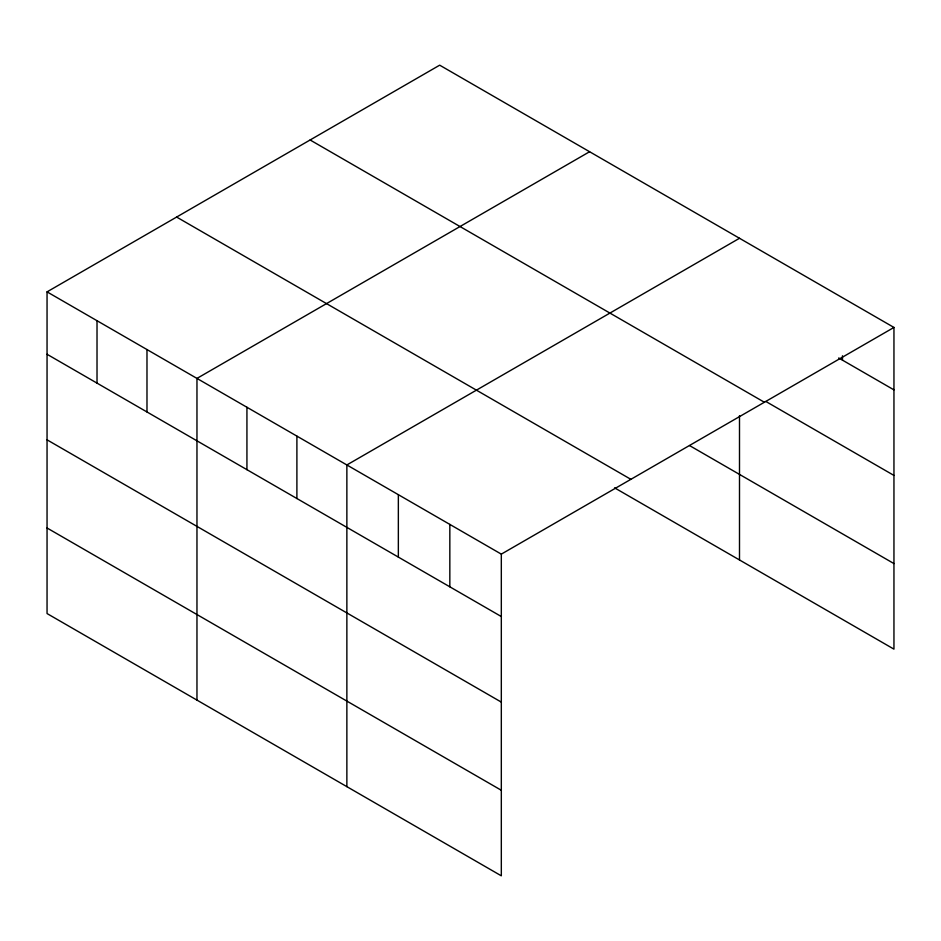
<?xml version="1.0" encoding="UTF-8"?>
<svg xmlns="http://www.w3.org/2000/svg" width="941" height="941" viewBox="0 0 941 941"><rect width="100%" height="100%" fill="white"/><g stroke="black" fill="none" stroke-linecap="round" stroke-linejoin="round"><path stroke-width="1.41" d="M47.05 291.863L501.318 554.131L501.318 875.824L47.05 613.556L47.05 291.863L439.682 65.176L893.95 327.444L893.95 649.137L614.579 487.838M589.595 151.724L196.963 378.411L196.963 700.104M739.497 238.273L346.864 464.96L346.864 786.652M501.318 554.131L893.95 327.444M838.702 357.968L893.95 389.868M765.868 401.478L893.95 475.428M310.118 139.986L764.386 402.254M689.53 445.552L893.95 563.577M176.614 217.053L630.882 479.334M47.05 354.275L501.318 616.543M47.05 439.835L501.318 702.104M47.05 527.995L501.318 790.264M842.466 355.792L842.466 360.144M739.497 415.64L739.497 559.966M449.833 524.408L449.833 586.819M398.349 494.684L398.349 557.096M296.897 436.118L296.897 498.53M246.93 407.265L246.93 469.677M146.984 349.558L146.984 411.982M97.017 320.716L97.017 383.128"/></g></svg>
